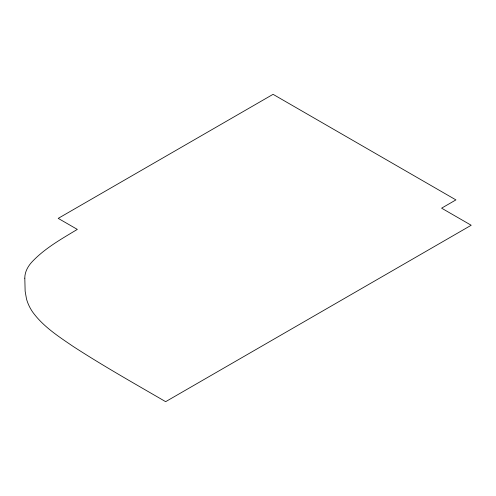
<?xml version="1.0" encoding="UTF-8"?>
<svg xmlns="http://www.w3.org/2000/svg" width="496" height="496" viewBox="0 0 496 496"><rect width="100%" height="100%" fill="white"/><g stroke="black" fill="none" stroke-linecap="round" stroke-linejoin="round"><path stroke-width="0.74" d="M24.812 278.182L25.135 291.202L26.48 298.859A109.486 63.209 0 0 0 27.466 301.983A110.757 63.947 0 0 0 29.574 306.85A102.604 59.235 0 0 0 32.68 312.071C43.183 326.566 58.547 336.486 73.129 346.413C103.267 365.974 134.59 383.619 165.645 401.673L471.2 225.258L441.601 208.171L455.923 199.9L273.067 94.327L58.218 218.37L77.32 229.394C61.182 239.14 44.256 248.558 31.366 262.589C27.596 266.904 24.719 272.323 24.812 278.182"/></g></svg>
